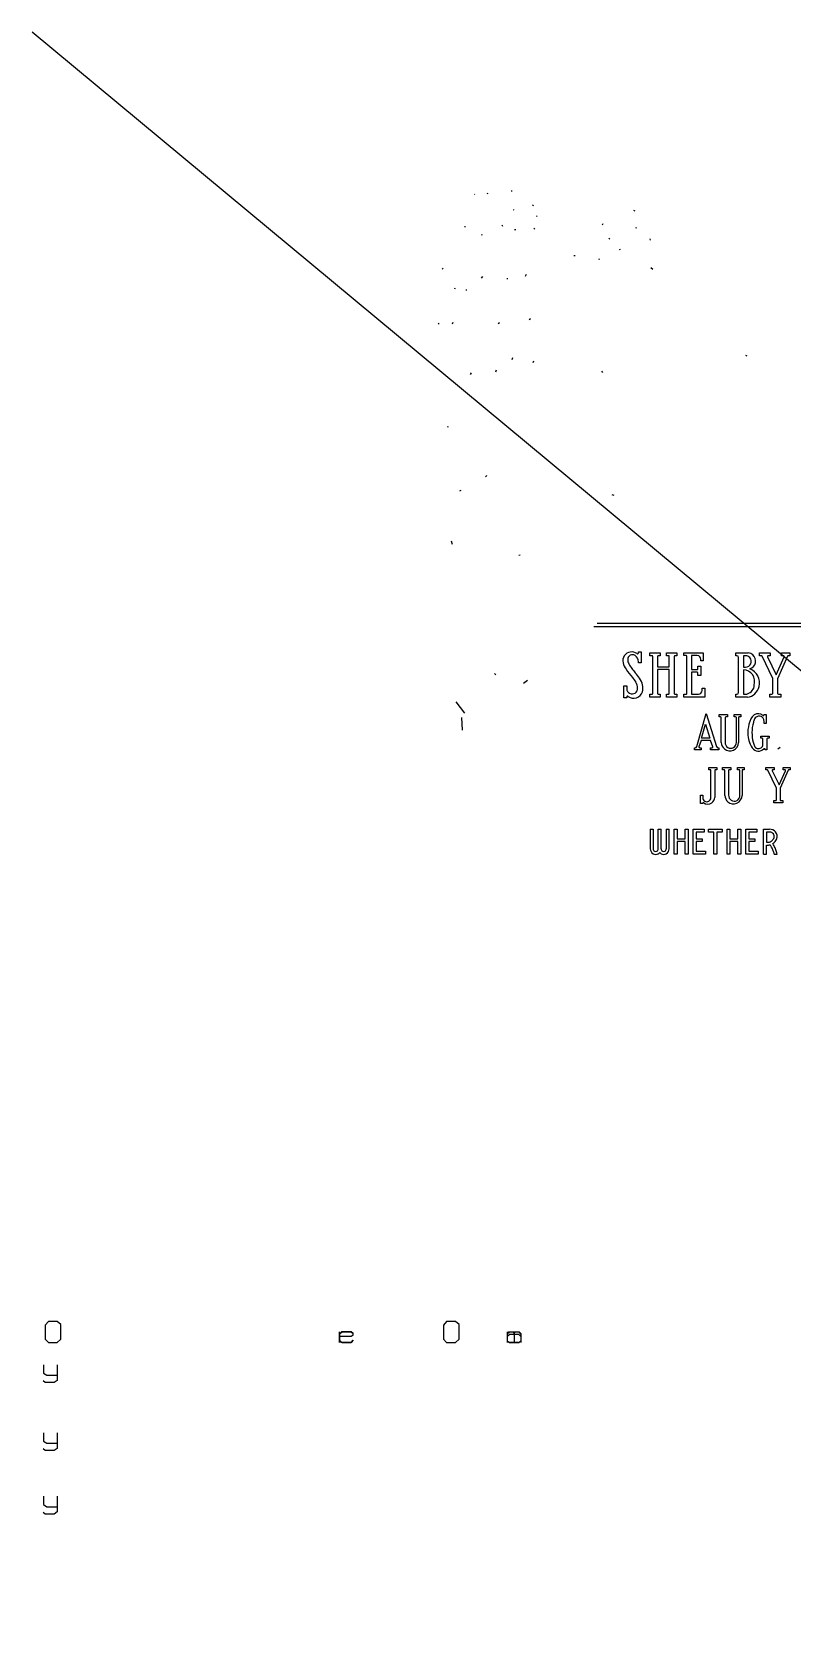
# Model space of a CAD drawing. Header units: metres. Extents: x -210 to 27, y -20 to 71.
# Drawn here: x -147.56 to -125.99, y -20.06 to 25.31 of the extents above; entities that cross this region are included whole.
import ezdxf

# ---------------------------------------------------------------- set-up
doc = ezdxf.new("R2010")
doc.units = ezdxf.units.M

msp = doc.modelspace()

# ---------------------------------------------------------------- linework, layer by layer
at = {"layer": 'MCD_Layer_0'}
for p, q in [((-147.5625, 25.3125), (-92.9375, -20.0625)), ((-135.009171, 20.700788), (-135.022736, 20.709618)), ((-134.66478, 20.742779), (-134.641663, 20.72916)), ((-133.983047, 20.80689), (-133.951721, 20.805506)), ((-133.926483, 20.280329), (-133.903214, 20.265568)), ((-133.373291, 20.41486), (-133.343918, 20.383533)), ((-133.239609, 20.076431), (-133.264893, 20.098269)), ((-130.506668, 20.255419), (-130.476395, 20.236498)), ((-135.276581, 19.783197), (-135.301697, 19.788513)), ((-134.830322, 19.570892), (-134.803162, 19.555803)), ((-134.248337, 19.839952), (-134.222748, 19.806875)), ((-133.888443, 19.715933), (-133.85112, 19.708496)), ((-133.338318, 19.752716), (-133.306061, 19.725557)), ((-131.393112, 19.846134), (-131.366394, 19.883068)), ((-130.443146, 19.775568), (-130.43869, 19.751566)), ((-131.210846, 19.467897), (-131.180664, 19.444111)), ((-130.912613, 19.163052), (-130.895309, 19.130692)), ((-130.045486, 19.442495), (-130.040955, 19.410988)), ((-135.930557, 18.614462), (-135.914154, 18.585478)), ((-132.203598, 18.975348), (-132.163055, 18.975473)), ((-131.506332, 18.875141), (-131.470581, 18.87281)), ((-129.967209, 18.572624), (-130.020294, 18.624033)), ((-134.820038, 18.332787), (-134.784637, 18.376326)), ((-134.102768, 18.323204), (-134.071136, 18.326447)), ((-133.573196, 18.392458), (-133.541214, 18.441198)), ((-135.597397, 18.044807), (-135.562119, 18.040339)), ((-135.268356, 17.99646), (-135.238129, 17.997957)), ((-136.023102, 17.029522), (-136.050491, 17.05563)), ((-135.644699, 17.035828), (-135.623627, 17.078962)), ((-134.343964, 17.043186), (-134.313477, 17.071003)), ((-133.469482, 17.155792), (-133.431976, 17.191952)), ((-133.954758, 16.026152), (-133.930054, 16.078342)), ((-133.350815, 15.935581), (-133.332825, 15.984859)), ((-127.335236, 16.148569), (-127.295593, 16.130133)), ((-135.127655, 15.597132), (-135.100891, 15.642826)), ((-134.414124, 15.678169), (-134.39035, 15.73111)), ((-131.384338, 15.652004), (-131.4077, 15.695)), ((-135.751648, 14.10485), (-135.78183, 14.114281)), ((-134.672211, 12.735976), (-134.710449, 12.702014)), ((-135.433304, 12.298386), (-135.400543, 12.317908)), ((-131.061081, 12.167049), (-131.115555, 12.191452)), ((-135.641403, 10.776944), (-135.669434, 10.870756)), ((-133.764771, 10.476964), (-133.7258, 10.484737)), ((-131.637268, 8.453506), (-102, 8.453506)), ((-131.542542, 8.547256), (-102, 8.547256)), ((-130.371068, 7.703507), (-130.371068, 7.732257)), ((-130.371068, 7.732257), (-130.292818, 7.732257)), ((-130.292818, 7.732257), (-130.292818, 7.419757)), ((-130.371068, 7.419757), (-130.371068, 7.449632)), ((-130.292818, 7.419757), (-130.371068, 7.419757)), ((-130.043734, 7.703507), (-129.751234, 7.703507)), ((-130.043734, 7.625132), (-130.043734, 7.703507)), ((-129.991609, 7.625132), (-130.043734, 7.625132)), ((-129.965359, 6.557882), (-129.965359, 7.600132)), ((-129.828984, 7.600132), (-129.828984, 7.312882)), ((-129.828984, 7.312882), (-129.496609, 7.312882)), ((-129.751234, 7.625132), (-129.802734, 7.625132)), ((-129.751234, 7.703507), (-129.751234, 7.625132)), ((-129.575359, 7.703507), (-129.282484, 7.703507)), ((-129.575359, 7.625132), (-129.575359, 7.703507)), ((-129.522859, 7.625132), (-129.575359, 7.625132)), ((-129.496609, 7.312882), (-129.496609, 7.600132)), ((-129.360234, 7.600132), (-129.360234, 6.557882)), ((-129.282484, 7.625132), (-129.333983, 7.625132)), ((-129.282484, 7.703507), (-129.282484, 7.625132)), ((-129.087171, 7.626007), (-129.087171, 7.703507)), ((-129.087171, 7.703507), (-128.539671, 7.703507)), ((-129.022171, 7.626007), (-129.087171, 7.626007)), ((-128.995921, 6.557882), (-128.995921, 7.601007)), ((-128.702296, 7.626007), (-128.865921, 7.626007)), ((-128.865921, 7.626007), (-128.865921, 7.232632)), ((-128.683296, 7.257632), (-128.683296, 7.323882)), ((-128.683296, 7.323882), (-128.605171, 7.323882)), ((-128.605171, 7.323882), (-128.605171, 7.066007)), ((-128.598546, 7.482257), (-128.598546, 7.521007)), ((-128.539671, 7.482257), (-128.598546, 7.482257)), ((-128.539671, 7.703507), (-128.539671, 7.482257)), ((-127.609624, 7.625382), (-127.609624, 7.703507)), ((-127.609624, 7.703507), (-127.258374, 7.703507)), ((-127.583374, 7.625382), (-127.609624, 7.625382)), ((-127.531749, 6.582882), (-127.531749, 7.574132)), ((-127.396374, 7.625132), (-127.396374, 7.299757)), ((-127.335374, 7.625132), (-127.396374, 7.625132)), ((-127.396374, 7.299757), (-127.333249, 7.299757)), ((-126.937896, 7.703195), (-126.637896, 7.703195)), ((-126.937896, 7.625445), (-126.937896, 7.703195)), ((-126.889146, 7.625445), (-126.937896, 7.625445)), ((-126.560396, 6.974445), (-126.865396, 7.610445)), ((-126.711646, 7.589195), (-126.467896, 7.084445)), ((-126.637896, 7.625445), (-126.687896, 7.625445)), ((-126.637896, 7.703195), (-126.637896, 7.625445)), ((-126.467896, 7.084445), (-126.240396, 7.589195)), ((-126.146646, 7.609382), (-126.429146, 6.973382)), ((-126.319146, 7.625445), (-126.319146, 7.703195)), ((-126.319146, 7.702132), (-126.077896, 7.702132)), ((-126.264146, 7.625445), (-126.319146, 7.625445)), ((-126.077896, 7.624382), (-126.122896, 7.624382)), ((-126.077896, 7.702132), (-126.077896, 7.624382)), ((-134.447189, 7.116495), (-134.414459, 7.084695)), ((-133.626053, 6.847775), (-133.513519, 6.92787)), ((-129.828984, 7.234757), (-129.828984, 6.557882)), ((-129.496609, 7.234757), (-129.828984, 7.234757)), ((-129.496609, 6.557882), (-129.496609, 7.234757)), ((-128.865921, 7.232632), (-128.709546, 7.232632)), ((-128.709546, 7.157257), (-128.865921, 7.157257)), ((-128.865921, 7.157257), (-128.865921, 6.532257)), ((-128.683296, 7.066007), (-128.683296, 7.131007)), ((-128.605171, 7.066007), (-128.683296, 7.066007)), ((-127.396374, 7.222507), (-127.396374, 6.532257)), ((-126.560396, 6.55732), (-126.560396, 6.974445)), ((-126.429146, 6.974445), (-126.429146, 6.55732)), ((-130.781193, 6.768507), (-130.703318, 6.768507)), ((-130.781193, 6.429757), (-130.781193, 6.768507)), ((-130.703318, 6.429757), (-130.781193, 6.429757)), ((-130.703318, 6.768507), (-130.703318, 6.691007)), ((-130.703318, 6.453507), (-130.703318, 6.429757)), ((-130.043734, 6.531632), (-129.991609, 6.531632)), ((-130.043734, 6.453507), (-130.043734, 6.531632)), ((-129.750609, 6.453507), (-130.043734, 6.453507)), ((-129.802734, 6.531632), (-129.750609, 6.531632)), ((-129.750609, 6.531632), (-129.750609, 6.453507)), ((-129.574984, 6.531632), (-129.522859, 6.531632)), ((-129.574984, 6.453507), (-129.574984, 6.531632)), ((-129.281858, 6.453507), (-129.574984, 6.453507)), ((-129.333983, 6.531632), (-129.281858, 6.531632)), ((-129.281858, 6.531632), (-129.281858, 6.453507)), ((-129.087171, 6.453507), (-129.087171, 6.531632)), ((-129.087171, 6.531632), (-129.022171, 6.531632)), ((-128.488421, 6.453507), (-129.087171, 6.453507)), ((-128.865921, 6.532257), (-128.672671, 6.532257)), ((-128.567671, 6.636007), (-128.567671, 6.701007)), ((-128.567671, 6.701007), (-128.488421, 6.701007)), ((-128.488421, 6.701007), (-128.488421, 6.453507)), ((-127.609624, 6.453507), (-127.609624, 6.531632)), ((-127.609624, 6.531632), (-127.583374, 6.531632)), ((-127.277624, 6.453507), (-127.609624, 6.453507)), ((-127.396374, 6.532257), (-127.316499, 6.532382)), ((-126.650396, 6.453195), (-126.650396, 6.53232)), ((-126.650396, 6.53232), (-126.585396, 6.53232)), ((-126.337896, 6.453195), (-126.650396, 6.453195)), ((-126.404146, 6.53232), (-126.337896, 6.53232)), ((-126.337896, 6.53232), (-126.337896, 6.453195)), ((-135.543365, 6.3174), (-135.305695, 5.999007)), ((-128.718606, 5.046007), (-128.447606, 5.982507)), ((-128.447606, 5.982507), (-128.157606, 5.045007)), ((-128.085743, 5.954207), (-127.850643, 5.954207)), ((-128.085743, 5.891507), (-128.085743, 5.954207)), ((-127.850643, 5.954207), (-127.850643, 5.891507)), ((-127.657543, 5.892307), (-127.657543, 5.956207)), ((-127.657543, 5.956207), (-127.470043, 5.956207)), ((-127.470043, 5.956207), (-127.470043, 5.892307)), ((-126.810977, 5.946507), (-126.810977, 5.954507)), ((-126.810977, 5.954507), (-126.749277, 5.954507)), ((-126.749277, 5.954507), (-126.749277, 5.704507)), ((-135.389832, 5.875536), (-135.364975, 5.511625)), ((-128.579606, 5.286507), (-128.466606, 5.685507)), ((-128.466606, 5.685507), (-128.345606, 5.286507)), ((-128.043043, 5.891507), (-128.085743, 5.891507)), ((-128.022043, 5.159407), (-128.022043, 5.871507)), ((-127.912943, 5.871507), (-127.912843, 5.173007)), ((-127.850643, 5.891507), (-127.891943, 5.891507)), ((-127.615143, 5.892307), (-127.657543, 5.892307)), ((-127.595143, 5.164207), (-127.595143, 5.872307)), ((-127.532143, 5.872307), (-127.532143, 5.164207)), ((-127.470043, 5.892307), (-127.511143, 5.892307)), ((-126.810977, 5.704507), (-126.810977, 5.767507)), ((-126.749277, 5.704507), (-126.810977, 5.704507)), ((-128.783606, 5.016007), (-128.758606, 5.016007)), ((-128.783606, 4.953507), (-128.783606, 5.016007)), ((-128.597606, 5.224507), (-128.654606, 5.042007)), ((-128.634606, 5.016007), (-128.595606, 5.016007)), ((-128.327606, 5.224507), (-128.597606, 5.224507)), ((-128.595606, 5.016007), (-128.595606, 4.953507)), ((-128.345606, 5.286507), (-128.579606, 5.286507)), ((-128.265606, 5.043007), (-128.327606, 5.224507)), ((-128.325606, 4.953507), (-128.325606, 5.016007)), ((-128.325606, 5.016007), (-128.285606, 5.016007)), ((-128.117606, 5.016007), (-128.095606, 5.016007)), ((-128.095606, 5.016007), (-128.095606, 4.953507)), ((-126.903877, 5.344807), (-126.669477, 5.344807)), ((-126.903877, 5.282307), (-126.903877, 5.344807)), ((-126.903577, 5.282307), (-126.903877, 5.282307)), ((-126.862577, 5.282307), (-126.903577, 5.282307)), ((-126.841577, 5.110207), (-126.841577, 5.262307)), ((-126.732477, 5.262307), (-126.732477, 4.953507)), ((-126.669477, 5.282307), (-126.711477, 5.282307)), ((-126.669477, 5.344807), (-126.669477, 5.282307)), ((-126.357096, 5.02028), (-126.417941, 4.974366)), ((-128.595606, 4.953507), (-128.783606, 4.953507)), ((-128.095606, 4.953507), (-128.325606, 4.953507)), ((-126.778577, 4.953507), (-126.778577, 4.965207)), ((-126.732477, 4.953507), (-126.778577, 4.953507)), ((-128.379192, 4.389307), (-128.379192, 4.452107)), ((-128.379192, 4.452107), (-128.144892, 4.452107)), ((-128.337192, 4.389307), (-128.379192, 4.389307)), ((-128.316192, 3.596207), (-128.316192, 4.369307)), ((-128.207092, 4.369307), (-128.207092, 3.606307)), ((-128.144892, 4.389307), (-128.186092, 4.389307)), ((-128.144892, 4.452107), (-128.144892, 4.389307)), ((-127.986744, 4.454207), (-127.751644, 4.454207)), ((-127.986744, 4.391507), (-127.986744, 4.454207)), ((-127.944044, 4.391507), (-127.986744, 4.391507)), ((-127.923044, 3.659407), (-127.923044, 4.371507)), ((-127.813944, 4.371507), (-127.813844, 3.673007)), ((-127.751644, 4.391507), (-127.792944, 4.391507)), ((-127.751644, 4.454207), (-127.751644, 4.391507)), ((-127.558544, 4.392307), (-127.558544, 4.456207)), ((-127.558544, 4.456207), (-127.371044, 4.456207)), ((-127.516144, 4.392307), (-127.558544, 4.392307)), ((-127.496144, 3.664207), (-127.496144, 4.372307)), ((-127.433144, 4.372307), (-127.433144, 3.664207)), ((-127.371044, 4.392307), (-127.412144, 4.392307)), ((-127.371044, 4.456207), (-127.371044, 4.392307)), ((-126.762297, 4.453257), (-126.522297, 4.453257)), ((-126.762297, 4.391057), (-126.762297, 4.453257)), ((-126.723297, 4.391057), (-126.762297, 4.391057)), ((-126.460297, 3.870257), (-126.704297, 4.379057)), ((-126.581297, 4.362057), (-126.386297, 3.958257)), ((-126.522297, 4.391057), (-126.562297, 4.391057)), ((-126.522297, 4.453257), (-126.522297, 4.391057)), ((-126.386297, 3.958257), (-126.204297, 4.362057)), ((-126.129297, 4.378207), (-126.355297, 3.869407)), ((-126.267297, 4.391057), (-126.267297, 4.453257)), ((-126.267297, 4.452407), (-126.074297, 4.452407)), ((-126.223297, 4.391057), (-126.267297, 4.391057)), ((-126.074297, 4.390207), (-126.110297, 4.390207)), ((-126.074297, 4.452407), (-126.074297, 4.390207)), ((-128.608892, 3.669007), (-128.545992, 3.669007)), ((-128.608892, 3.429007), (-128.608892, 3.669007)), ((-128.545992, 3.669007), (-128.545992, 3.606007)), ((-126.460297, 3.536557), (-126.460297, 3.870257)), ((-126.355297, 3.870257), (-126.355297, 3.536557)), ((-128.545992, 3.429007), (-128.608892, 3.429007)), ((-128.545992, 3.442007), (-128.545992, 3.429007)), ((-126.532297, 3.453257), (-126.532297, 3.516557)), ((-126.532297, 3.516557), (-126.480297, 3.516557)), ((-126.282297, 3.453257), (-126.532297, 3.453257)), ((-126.335297, 3.516557), (-126.282297, 3.516557)), ((-126.282297, 3.516557), (-126.282297, 3.453257)), ((-130.035497, 2.703132), (-130.035497, 2.149772)), ((-130.035497, 2.703132), (-129.954638, 2.703132)), ((-129.954638, 2.703132), (-129.954638, 2.149772)), ((-129.808388, 2.703132), (-129.727528, 2.703132)), ((-129.808388, 2.149772), (-129.808388, 2.703132)), ((-129.727528, 2.149772), (-129.727528, 2.703132)), ((-129.581278, 2.703132), (-129.581278, 2.149772)), ((-129.581278, 2.703132), (-129.500419, 2.703132)), ((-129.500419, 2.149772), (-129.500419, 2.703132)), ((-129.35414, 2.703154), (-129.273281, 2.703154)), ((-129.35414, 2.000029), (-129.35414, 2.703154)), ((-129.273281, 2.703154), (-129.273281, 2.433857)), ((-129.273281, 2.433857), (-129.046875, 2.433857)), ((-129.046875, 2.352998), (-129.273281, 2.352998)), ((-129.273281, 2.352998), (-129.273281, 2.000029)), ((-129.046875, 2.703154), (-128.966015, 2.703154)), ((-129.046875, 2.433857), (-129.046875, 2.703154)), ((-129.046875, 2.000029), (-129.046875, 2.352998)), ((-128.966015, 2.703154), (-128.966015, 2.000029)), ((-128.819801, 2.703154), (-128.504801, 2.703154)), ((-128.819801, 2.000029), (-128.819801, 2.703154)), ((-128.504801, 2.622295), (-128.738942, 2.622295)), ((-128.738942, 2.622295), (-128.738942, 2.433857)), ((-128.738942, 2.433857), (-128.563161, 2.433857)), ((-128.563161, 2.352998), (-128.738942, 2.352998)), ((-128.738942, 2.352998), (-128.738942, 2.080889)), ((-128.563161, 2.433857), (-128.563161, 2.352998)), ((-128.504801, 2.703154), (-128.504801, 2.622295)), ((-128.380877, 2.703153), (-127.999785, 2.703153)), ((-128.380877, 2.622293), (-128.380877, 2.703153)), ((-128.230409, 2.622293), (-128.380877, 2.622293)), ((-128.230409, 2.000028), (-128.230409, 2.622293)), ((-127.999785, 2.622293), (-128.14955, 2.622293)), ((-128.14955, 2.622293), (-128.14955, 2.000028)), ((-127.999785, 2.703153), (-127.999785, 2.622293)), ((-127.860511, 2.703154), (-127.779652, 2.703154)), ((-127.860511, 2.000029), (-127.860511, 2.703154)), ((-127.779652, 2.703154), (-127.779652, 2.433857)), ((-127.779652, 2.433857), (-127.553246, 2.433857)), ((-127.553246, 2.352998), (-127.779652, 2.352998)), ((-127.779652, 2.352998), (-127.779652, 2.000029)), ((-127.553246, 2.703154), (-127.472386, 2.703154)), ((-127.553246, 2.433857), (-127.553246, 2.703154)), ((-127.553246, 2.000029), (-127.553246, 2.352998)), ((-127.472386, 2.703154), (-127.472386, 2.000029)), ((-127.326172, 2.703154), (-127.011172, 2.703154)), ((-127.326172, 2.000029), (-127.326172, 2.703154)), ((-127.011172, 2.622295), (-127.245313, 2.622295)), ((-127.245313, 2.622295), (-127.245313, 2.433857)), ((-127.245313, 2.433857), (-127.069531, 2.433857)), ((-127.069531, 2.352998), (-127.245313, 2.352998)), ((-127.245313, 2.352998), (-127.245313, 2.080889)), ((-127.069531, 2.433857), (-127.069531, 2.352998)), ((-127.011172, 2.703154), (-127.011172, 2.622295)), ((-126.822617, 2.703153), (-126.653868, 2.703153)), ((-126.822617, 2.000028), (-126.822617, 2.703153)), ((-126.652251, 2.622293), (-126.741757, 2.622293)), ((-126.741757, 2.622293), (-126.741757, 2.332184)), ((-129.273281, 2.000029), (-129.35414, 2.000029)), ((-128.966015, 2.000029), (-129.046875, 2.000029)), ((-128.468239, 2.000029), (-128.819801, 2.000029)), ((-128.738942, 2.080889), (-128.468239, 2.080889)), ((-128.468239, 2.080889), (-128.468239, 2.000029)), ((-128.14955, 2.000028), (-128.230409, 2.000028)), ((-127.779652, 2.000029), (-127.860511, 2.000029)), ((-127.472386, 2.000029), (-127.553246, 2.000029)), ((-126.974609, 2.000029), (-127.326172, 2.000029)), ((-127.245313, 2.080889), (-126.974609, 2.080889)), ((-126.974609, 2.080889), (-126.974609, 2.000029)), ((-126.822617, 2.000028), (-126.741757, 2.000028)), ((-126.741757, 2.000028), (-126.741757, 2.251325)), ((-126.52168, 2.000028), (-126.438289, 2.000028)), ((-147.098644, -11.254803), (-147.187744, -11.358753)), ((-146.846194, -11.254803), (-147.098644, -11.254803)), ((-146.742244, -11.343903), (-146.846194, -11.254803)), ((-135.812633, -11.254803), (-135.901733, -11.358753)), ((-135.560183, -11.254803), (-135.812633, -11.254803)), ((-135.456233, -11.343903), (-135.560183, -11.254803)), ((-147.187744, -11.358753), (-147.187744, -11.759703)), ((-147.187744, -11.759703), (-147.098644, -11.848803)), ((-146.846194, -11.848803), (-146.742244, -11.759703)), ((-146.742244, -11.759703), (-146.742244, -11.343903)), ((-138.842035, -11.611203), (-138.767785, -11.551803)), ((-138.842035, -11.848803), (-138.842035, -11.551803)), ((-138.842035, -11.596353), (-138.782635, -11.551803)), ((-138.782635, -11.551803), (-138.842035, -11.611203)), ((-138.842035, -11.611203), (-138.842035, -11.596353)), ((-138.842035, -11.611203), (-138.842035, -11.789403)), ((-138.842035, -11.804253), (-138.842035, -11.611203)), ((-138.515335, -11.685453), (-138.842035, -11.685453)), ((-138.842035, -11.789403), (-138.782635, -11.848803)), ((-138.782635, -11.551803), (-138.515335, -11.551803)), ((-138.515335, -11.551803), (-138.782635, -11.551803)), ((-138.767785, -11.551803), (-138.515335, -11.551803)), ((-138.515335, -11.551803), (-138.455935, -11.611203)), ((-138.515335, -11.551803), (-138.455935, -11.596353)), ((-138.455935, -11.596353), (-138.515335, -11.551803)), ((-138.455935, -11.640903), (-138.515335, -11.685453)), ((-138.455935, -11.789403), (-138.515335, -11.848803)), ((-138.515335, -11.848803), (-138.455935, -11.789403)), ((-138.455935, -11.640903), (-138.455935, -11.596353)), ((-135.901733, -11.358753), (-135.901733, -11.759703)), ((-135.901733, -11.759703), (-135.812633, -11.848803)), ((-135.560183, -11.848803), (-135.456233, -11.759703)), ((-135.456233, -11.759703), (-135.456233, -11.343903)), ((-134.090036, -11.551803), (-134.090036, -11.848803)), ((-134.090036, -11.596353), (-134.015786, -11.551803)), ((-134.090036, -11.596353), (-134.045486, -11.551803)), ((-134.015786, -11.626053), (-134.090036, -11.685453)), ((-134.090036, -11.685453), (-134.090036, -11.804253)), ((-134.045486, -11.551803), (-133.926686, -11.551803)), ((-134.030636, -11.551803), (-133.778186, -11.551803)), ((-134.015786, -11.551803), (-133.763336, -11.551803)), ((-133.763336, -11.626053), (-134.015786, -11.626053)), ((-133.926686, -11.551803), (-133.896986, -11.596353)), ((-133.896986, -11.596353), (-133.867286, -11.551803)), ((-133.896986, -11.596353), (-133.896986, -11.848803)), ((-133.867286, -11.551803), (-133.748486, -11.551803)), ((-133.763336, -11.551803), (-133.703936, -11.626053)), ((-133.703936, -11.685453), (-133.763336, -11.626053)), ((-133.748486, -11.551803), (-133.703936, -11.596353)), ((-133.703936, -11.596353), (-133.703936, -11.848803)), ((-133.703936, -11.626053), (-133.703936, -11.848803)), ((-147.098644, -11.848803), (-146.846194, -11.848803)), ((-138.797485, -11.848803), (-138.842035, -11.804253)), ((-138.515335, -11.848803), (-138.797485, -11.848803)), ((-138.782635, -11.848803), (-138.515335, -11.848803)), ((-135.812633, -11.848803), (-135.560183, -11.848803)), ((-134.090036, -11.804253), (-134.030636, -11.848803)), ((-133.778186, -11.848803), (-134.030636, -11.848803)), ((-134.030636, -11.848803), (-133.763336, -11.848803)), ((-133.763336, -11.848803), (-133.703936, -11.804253)), ((-147.232293, -12.483683), (-147.232293, -12.721283)), ((-146.846193, -12.483683), (-146.846193, -12.780683)), ((-147.187743, -12.988583), (-147.247143, -12.944033)), ((-147.232293, -12.721283), (-147.143193, -12.780683)), ((-146.935293, -12.988583), (-147.187743, -12.988583)), ((-147.143193, -12.780683), (-146.846193, -12.780683)), ((-147.113493, -12.780683), (-146.964993, -12.780683)), ((-146.846193, -12.929183), (-146.935293, -12.988583)), ((-146.846193, -12.780683), (-146.846193, -12.869783)), ((-146.846193, -12.869783), (-146.846193, -12.929183)), ((-147.232293, -14.410569), (-147.232293, -14.648169)), ((-146.846193, -14.410569), (-146.846193, -14.707569)), ((-147.187743, -14.915469), (-147.247143, -14.870919)), ((-147.232293, -14.648169), (-147.143193, -14.707569)), ((-146.935293, -14.915469), (-147.187743, -14.915469)), ((-147.143193, -14.707569), (-146.846193, -14.707569)), ((-147.113493, -14.707569), (-146.964993, -14.707569)), ((-146.846193, -14.856069), (-146.935293, -14.915469)), ((-146.846193, -14.707569), (-146.846193, -14.796669)), ((-146.846193, -14.796669), (-146.846193, -14.856069)), ((-147.232293, -16.211203), (-147.232293, -16.448804)), ((-146.846193, -16.211203), (-146.846193, -16.508204)), ((-147.187743, -16.716104), (-147.247143, -16.671554)), ((-147.232293, -16.448804), (-147.143193, -16.508204)), ((-146.935293, -16.716104), (-147.187743, -16.716104)), ((-147.143193, -16.508204), (-146.846193, -16.508204)), ((-147.113493, -16.508204), (-146.964993, -16.508204)), ((-146.846193, -16.656704), (-146.935293, -16.716104)), ((-146.846193, -16.508204), (-146.846193, -16.597304)), ((-146.846193, -16.597304), (-146.846193, -16.656704))]:
    msp.add_line(p, q, dxfattribs=at)
for centre, radius, start, end in [((-130.567852, 7.482102), 0.247394, 97.715966, 193.343443), ((-130.558993, 7.479743), 0.251065, 54.252556, 99.64745), ((-130.257098, 7.572148), 0.570762, 194.939451, 215.663314), ((-130.543067, 7.519943), 0.133406, 55.40243, 181.207285), ((-130.416404, 7.520099), 0.260056, 180.65376, 209.129725), ((-129.344034, 8.140571), 1.498964, 209.893345, 221.823384), ((-130.577703, 7.454994), 0.206705, 358.513467, 57.722243), ((-130.39639, 7.703195), 0.025324, 231.026383, 0.706224), ((-129.990984, 7.599507), 0.025633, 1.397495, 91.396916), ((-129.803358, 7.599507), 0.025633, 88.603013, 178.602577), ((-129.522234, 7.599507), 0.025633, 1.397495, 91.396916), ((-129.334608, 7.599507), 0.025633, 88.602862, 178.602646), ((-129.021546, 7.600382), 0.025633, 1.397424, 91.396987), ((-128.705324, 7.519258), 0.106792, 0.938382, 88.375458), ((-127.583604, 7.573524), 0.051859, 0.671892, 89.745718), ((-127.332576, 7.469299), 0.155858, 40.252045, 91.028534), ((-127.336748, 7.462907), 0.163187, 271.228582, 41.018653), ((-127.279649, 7.473774), 0.230716, 48.946844, 84.709125), ((-127.279763, 7.473293), 0.231154, 287.014614, 49.003718), ((-126.888771, 7.599737), 0.025711, 24.612825, 90.836021), ((-126.689547, 7.600621), 0.024878, 86.195561, 207.340897), ((-126.262496, 7.600621), 0.024878, 332.659041, 93.8045), ((-126.123272, 7.598674), 0.025711, 89.163964, 155.387027), ((-128.552963, 8.748368), 2.641331, 214.840753, 221.176043), ((-127.833877, 8.821914), 3.257937, 213.803305, 216.694673), ((-131.51814, 6.19245), 1.420268, 33.84699, 41.902995), ((-130.752514, 6.687465), 0.359238, 2.759075, 31.493659), ((-130.70421, 6.708518), 0.457508, 346.247721, 36.945799), ((-128.708921, 7.258257), 0.025633, 268.602796, 358.602963), ((-128.711109, 7.129444), 0.027856, 3.2156, 86.784319), ((-127.395893, 6.899407), 0.323101, 35.276993, 90.085209), ((-127.360651, 6.85635), 0.422851, 344.978855, 69.43607), ((-127.503337, 6.876319), 0.426343, 348.285626, 29.460944), ((-130.680951, 6.454895), 0.022409, 38.619458, 183.551817), ((-130.548442, 6.696461), 0.154972, 182.016916, 3.068592), ((-130.507896, 6.677007), 0.259828, 233.226725, 342.703745), ((-129.990984, 6.557257), 0.025633, 268.602868, 1.397132), ((-129.803359, 6.557257), 0.025633, 178.602799, 271.397201), ((-129.522234, 6.557257), 0.025633, 268.602868, 1.397132), ((-129.334609, 6.557257), 0.025633, 178.602732, 271.39735), ((-129.021546, 6.557257), 0.025633, 268.602799, 1.397201), ((-128.672226, 6.636814), 0.104558, 269.756155, 359.55768), ((-127.583604, 6.58349), 0.051859, 270.254229, 359.328067), ((-127.32528, 6.676958), 0.144842, 273.475623, 289.891392), ((-127.282712, 6.736763), 0.283302, 271.029081, 318.016276), ((-127.36996, 6.809586), 0.284777, 289.265442, 356.007166), ((-127.359594, 6.855756), 0.421676, 312.979134, 345.019499), ((-126.586021, 6.557945), 0.025633, 271.397233, 358.602746), ((-126.403521, 6.557945), 0.025633, 181.397254, 268.602767), ((-126.901358, 5.691708), 0.317136, 126.540314, 153.380111), ((-126.974917, 5.75857), 0.220466, 51.666781, 121.520339), ((-126.949735, 5.766943), 0.143398, 37.63557, 153.419514), ((-126.828497, 5.946116), 0.017525, 236.472138, 1.278679), ((-128.042543, 5.871007), 0.020506, 1.397353, 91.397058), ((-127.892443, 5.871007), 0.020506, 88.603013, 178.602576), ((-127.615643, 5.871807), 0.020506, 1.397356, 88.602729), ((-127.511643, 5.871807), 0.020506, 88.603022, 178.602648), ((-126.346788, 5.445849), 0.923528, 155.16019, 193.924587), ((-126.072787, 5.43956), 1.080575, 164.325161, 194.450617), ((-126.618362, 5.612653), 0.508889, 154.578331, 166.493468), ((-126.953349, 5.773418), 0.142495, 357.622698, 34.685174), ((-128.757827, 5.056635), 0.040635, 268.901502, 344.838294), ((-128.634043, 5.037132), 0.021132, 166.662424, 268.474747), ((-128.284771, 5.036296), 0.020306, 267.644957, 19.297293), ((-128.118165, 5.057322), 0.041319, 197.340356, 270.775451), ((-127.781593, 5.16952), 0.240663, 182.408335, 230.354914), ((-127.776744, 5.170705), 0.244687, 229.6577, 358.478167), ((-127.754284, 5.158105), 0.159258, 174.630949, 2.195781), ((-126.642987, 5.375193), 0.619036, 194.174404, 215.877204), ((-126.964957, 5.141448), 0.221167, 215.693912, 313.193478), ((-126.67534, 5.274336), 0.455957, 193.240195, 207.117051), ((-126.965153, 5.116218), 0.126224, 203.193065, 303.124523), ((-126.953186, 5.106529), 0.11167, 300.698389, 1.887602), ((-126.862077, 5.261807), 0.020506, 1.397124, 91.397202), ((-126.711977, 5.261807), 0.020506, 88.602701, 178.60273), ((-126.799737, 4.964167), 0.021186, 2.813812, 130.789004), ((-128.336692, 4.368807), 0.020506, 1.397068, 91.397343), ((-128.186592, 4.368807), 0.020506, 88.602719, 178.602788), ((-127.943544, 4.371007), 0.020506, 1.397353, 91.397058), ((-127.793444, 4.371007), 0.020506, 88.603013, 178.602576), ((-127.516644, 4.371807), 0.020506, 1.397356, 88.602729), ((-127.412644, 4.371807), 0.020506, 88.603022, 178.602648), ((-126.722997, 4.370491), 0.020569, 24.612825, 90.836021), ((-126.563617, 4.371198), 0.019903, 86.195561, 207.340897), ((-126.221976, 4.371198), 0.019903, 332.659041, 93.8045), ((-126.110597, 4.36964), 0.020569, 89.163964, 155.387027), ((-127.682594, 3.66952), 0.240663, 182.408335, 230.354914), ((-127.677745, 3.670705), 0.244687, 229.6577, 358.478167), ((-127.655285, 3.658105), 0.159258, 174.630949, 2.195781), ((-128.43119, 3.598759), 0.115031, 176.387625, 358.628938), ((-128.532386, 3.443153), 0.013654, 40.423683, 184.81604), ((-128.407092, 3.591263), 0.180539, 230.474012, 309.525988), ((-128.409265, 3.617214), 0.202484, 305.323067, 356.827086), ((-126.480797, 3.537057), 0.020506, 271.397233, 358.602746), ((-126.334797, 3.537057), 0.020506, 181.397254, 268.602767), ((-126.747615, 2.790652), 0.458505, 270.731958, 281.394389), ((-126.708525, 2.523959), 0.18989, 285.734033, 316.603774), ((-126.649455, 2.484455), 0.218742, 40.112152, 91.155739), ((-126.649476, 2.484294), 0.138027, 40.146291, 91.151726), ((-126.711887, 2.528958), 0.195773, 316.216741, 340.845787), ((-126.706754, 2.521988), 0.26811, 303.096854, 316.548597), ((-127.537932, 1.712408), 1.139235, 27.078812, 30.895745), ((-126.636846, 2.503114), 0.116406, 340.74339, 37.072485), ((-126.712364, 2.529286), 0.277205, 316.250924, 340.789494), ((-126.636521, 2.503055), 0.196955, 340.735715, 38.398011), ((-129.878784, 2.146481), 0.156748, 178.796892, 241.55602), ((-129.878387, 2.14669), 0.076313, 177.685252, 242.898035), ((-129.881548, 2.133695), 0.144236, 240.102404, 299.897596), ((-129.881513, 2.133864), 0.063545, 240.137015, 299.862986), ((-129.884639, 2.14669), 0.076314, 297.102391, 2.314121), ((-129.88555, 2.148146), 0.158802, 298.550222, 317.773224), ((-129.651446, 2.146613), 0.156973, 222.077025, 241.505647), ((-129.651278, 2.14669), 0.076313, 177.685418, 242.898272), ((-129.654403, 2.133827), 0.144368, 240.116389, 299.883611), ((-129.654403, 2.133863), 0.063544, 240.136939, 299.863061), ((-129.65753, 2.14669), 0.076314, 297.102391, 2.314121), ((-129.657132, 2.146481), 0.156748, 298.443855, 1.203029), ((-126.746982, 2.774418), 0.523119, 270.572276, 282.429118), ((-127.557762, 1.701039), 1.081223, 27.155232, 31.349875), ((-127.47976, 1.746805), 0.990945, 20.230119, 26.859151), ((-127.497064, 1.740951), 1.009206, 14.875164, 20.202245), ((-127.497001, 1.739112), 1.090647, 20.297409, 26.808548), ((-127.500414, 1.740464), 1.093382, 13.732868, 20.168894)]:
    msp.add_arc(centre, radius, start, end, dxfattribs=at)

doc.saveas('drawing.dxf')
